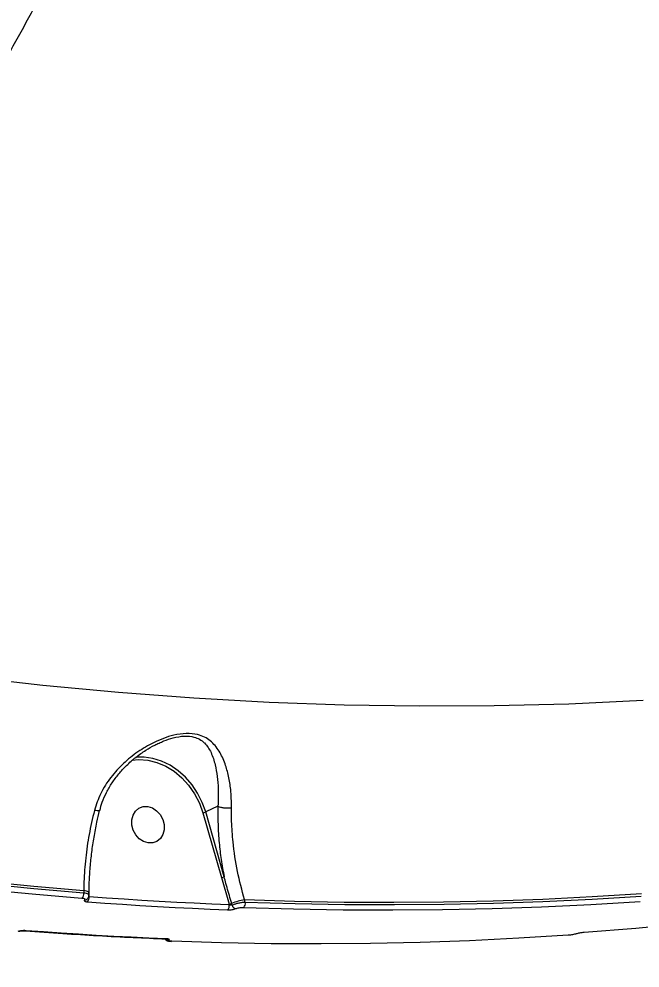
# Model space of a CAD drawing. Header units: millimetres. Extents: x -6328 to 5334, y -5037 to 4112.
# Drawn here: x -2496.7 to -2348.7, y -438.5 to -212.4 of the extents above; entities that cross this region are included whole.
import ezdxf

# ---------------------------------------------------------------- set-up
doc = ezdxf.new("R2010")
doc.units = ezdxf.units.MM
for name, color, linetype in [('DIKOM_ОБЪЕКТ', 7, 'Continuous'), ('DIKOM_РАЗМЕР_ЗОНА', 7, 'Continuous'), ('DIKOM_РАЗМЕР_ОБЪЕКТА', 7, 'Continuous')]:
    doc.layers.add(name, color=color, linetype=linetype)
doc.styles.add('style1', font='arial.ttf', dxfattribs={"width": 0.8})
doc.dimstyles.new('1-50', dxfattribs={"dimtxt": 300, "dimasz": 200, "dimexe": 100, "dimexo": 0, "dimgap": 100, "dimtad": 1, "dimtxsty": 'style1', "dimcen": 200, "dimclrd": 7, "dimclre": 7, "dimclrt": 7, "dimadec": 1, "dimazin": 2, "dimtfac": 1, "dimtmove": 0, "dimatfit": 2, "dimfxl": 0, "dimlwd": 25, "dimlwe": 18, "dimarcsym": 0})

# ---------------------------------------------------------------- blocks, each defined once
blk = doc.blocks.new('*D0')
at = {"layer": 'Defpoints', "color": 0, "transparency": 16777216}
for p in [(-3539.45, 760.32), (3333.52, 448.13), (3333.52, -4437.11)]:
    blk.add_point(p, dxfattribs=at)
at = {"layer": 'DIKOM_РАЗМЕР_ОБЪЕКТА', "color": 7, "lineweight": 18, "transparency": 16777216}
for p, q in [((-3539.45, 760.32), (-3539.45, -4537.11)), ((3333.52, 448.13), (3333.52, -4537.11))]:
    blk.add_line(p, q, dxfattribs=at)
at = {"layer": 'DIKOM_РАЗМЕР_ОБЪЕКТА', "color": 7, "lineweight": 25, "transparency": 16777216}
blk.add_line((-3339.45, -4437.11), (3133.52, -4437.11), dxfattribs=at)
at = {"layer": 'DIKOM_РАЗМЕР_ОБЪЕКТА', "color": 7, "transparency": 16777216}
for points in [[(-3339.45, -4403.77), (-3339.45, -4470.44), (-3539.45, -4437.11)], [(3133.52, -4403.77), (3133.52, -4470.44), (3333.52, -4437.11)]]:
    blk.add_solid(points, dxfattribs=at)
at = {"layer": 'DIKOM_РАЗМЕР_ОБЪЕКТА', "color": 7, "transparency": 16777216, "insert": (-102.96, -4183.94), "char_height": 300, "attachment_point": 5, "style": 'style1'}
blk.add_mtext('6900', dxfattribs=at)
blk = doc.blocks.new('*D1')
at = {"layer": 'Defpoints', "color": 0, "transparency": 16777216}
for p in [(-5040.91, 625.75), (5333.52, 448.13), (5333.52, -4936.78)]:
    blk.add_point(p, dxfattribs=at)
at = {"layer": 'DIKOM_РАЗМЕР_ЗОНА', "color": 7, "lineweight": 18, "transparency": 16777216}
for p, q in [((-5040.91, 625.75), (-5040.91, -5036.78)), ((5333.52, 448.13), (5333.52, -5036.78))]:
    blk.add_line(p, q, dxfattribs=at)
at = {"layer": 'DIKOM_РАЗМЕР_ЗОНА', "color": 7, "lineweight": 25, "transparency": 16777216}
blk.add_line((-4840.91, -4936.78), (5133.52, -4936.78), dxfattribs=at)
at = {"layer": 'DIKOM_РАЗМЕР_ЗОНА', "color": 7, "transparency": 16777216}
for points in [[(-4840.91, -4903.45), (-4840.91, -4970.11), (-5040.91, -4936.78)], [(5133.52, -4903.45), (5133.52, -4970.11), (5333.52, -4936.78)]]:
    blk.add_solid(points, dxfattribs=at)
at = {"layer": 'DIKOM_РАЗМЕР_ЗОНА', "color": 7, "transparency": 16777216, "insert": (-104.69, -4683.61), "char_height": 300, "attachment_point": 5, "style": 'style1'}
blk.add_mtext('10400', dxfattribs=at)
blk = doc.blocks.new('*D2')
at = {"layer": 'Defpoints', "color": 0, "transparency": 16777216}
for p in [(-5303.77, 2121.42), (-1621.11, 2121.42), (560.33, -2395.62)]:
    blk.add_point(p, dxfattribs=at)
at = {"layer": 'DIKOM_РАЗМЕР_ОБЪЕКТА', "color": 7, "lineweight": 18, "transparency": 16777216}
for p, q in [((-1621.11, 2121.42), (-5403.77, 2121.42)), ((560.33, -2395.62), (-5403.77, -2395.62))]:
    blk.add_line(p, q, dxfattribs=at)
at = {"layer": 'DIKOM_РАЗМЕР_ОБЪЕКТА', "color": 7, "lineweight": 25, "transparency": 16777216}
blk.add_line((-5303.77, -2195.62), (-5303.77, 1921.42), dxfattribs=at)
at = {"layer": 'DIKOM_РАЗМЕР_ОБЪЕКТА', "color": 7, "transparency": 16777216}
for points in [[(-5337.11, 1921.42), (-5270.44, 1921.42), (-5303.77, 2121.42)], [(-5337.11, -2195.62), (-5270.44, -2195.62), (-5303.77, -2395.62)]]:
    blk.add_solid(points, dxfattribs=at)
at = {"layer": 'DIKOM_РАЗМЕР_ОБЪЕКТА', "color": 7, "transparency": 16777216, "insert": (-5556.94, -137.1), "char_height": 300, "attachment_point": 5, "rotation": 90, "style": 'style1'}
blk.add_mtext('4500', dxfattribs=at)
blk = doc.blocks.new('*D3')
at = {"layer": 'Defpoints', "color": 0, "transparency": 16777216}
for p in [(-1814.92, 4111.71), (-5877.98, -3895.62), (33.33, -3895.62)]:
    blk.add_point(p, dxfattribs=at)
at = {"layer": 'DIKOM_РАЗМЕР_ЗОНА', "color": 7, "lineweight": 18, "transparency": 16777216}
for p, q in [((-1814.92, 4111.71), (-5977.98, 4111.71)), ((33.33, -3895.62), (-5977.98, -3895.62))]:
    blk.add_line(p, q, dxfattribs=at)
at = {"layer": 'DIKOM_РАЗМЕР_ЗОНА', "color": 7, "lineweight": 25, "transparency": 16777216}
blk.add_line((-5877.98, 3911.71), (-5877.98, -3695.62), dxfattribs=at)
at = {"layer": 'DIKOM_РАЗМЕР_ЗОНА', "color": 7, "transparency": 16777216}
for points in [[(-5911.31, 3911.71), (-5844.65, 3911.71), (-5877.98, 4111.71)], [(-5911.31, -3695.62), (-5844.65, -3695.62), (-5877.98, -3895.62)]]:
    blk.add_solid(points, dxfattribs=at)
at = {"layer": 'DIKOM_РАЗМЕР_ЗОНА', "color": 7, "transparency": 16777216, "insert": (-6131.15, 108.05), "char_height": 300, "attachment_point": 5, "rotation": 90, "style": 'style1'}
blk.add_mtext('8000', dxfattribs=at)

msp = doc.modelspace()

# ---------------------------------------------------------------- linework, layer by layer
at = {"layer": 'DIKOM_ОБЪЕКТ', "color": 7, "linetype": 'Continuous', "lineweight": 15}
for p, q in [((-2463.512, -385.035), (-2463.272, -384.925)), ((-2449.244, -399.962), (-2452.164, -401.339)), ((-2452.826, -401.544), (-2448.433, -416.977)), ((-2447.772, -416.772), (-2452.164, -401.339)), ((-2479.934, -421.045), (-2479.892, -417.928)), ((-2448.433, -416.977), (-2446.59, -423.325)), ((-2481.233, -420.019), (-2481.238, -420.655)), ((-2479.995, -421.194), (-2479.991, -420.631)), ((-2479.934, -421.045), (-2479.994, -421.033)), ((-2479.991, -420.631), (-2479.992, -420.611)), ((-2479.938, -421.535), (-2479.934, -421.045)), ((-2442.722, -422.869), (-2442.906, -422.224)), ((-2446.59, -423.325), (-2446.553, -423.455)), ((-2445.865, -423.532), (-2445.976, -423.142))]:
    msp.add_line(p, q, dxfattribs=at)
at = {"layer": 'DIKOM_ОБЪЕКТ', "color": 7, "linetype": 'Continuous', "lineweight": 15, "flags": 128}
for points in [[(-2347.913, -374.811), (-2365.639, -375.623), (-2383.42, -376.073), (-2401.251, -376.161), (-2419.126, -375.888), (-2437.04, -375.253), (-2454.986, -374.257), (-2472.96, -372.9), (-2490.956, -371.182), (-2508.967, -369.104), (-2526.987, -366.667), (-2545.013, -363.871), (-2563.036, -360.718), (-2581.052, -357.207), (-2599.056, -353.342)], [(-2469.758, -388.991), (-2468.071, -388.844), (-2465.928, -388.999), (-2463.785, -389.527), (-2461.694, -390.413), (-2459.705, -391.637), (-2457.866, -393.169), (-2456.222, -394.971), (-2454.812, -397.002), (-2453.671, -399.21), (-2452.826, -401.544)], [(-2452.164, -401.339), (-2452.982, -399.056), (-2454.075, -396.886), (-2455.42, -394.876), (-2456.987, -393.07), (-2458.742, -391.507), (-2460.648, -390.22), (-2462.663, -389.239), (-2464.743, -388.583), (-2466.843, -388.267), (-2468.781, -388.286)], [(-2462.082, -404.327), (-2462.067, -405.561), (-2462.365, -406.7), (-2462.952, -407.651), (-2463.779, -408.338), (-2464.779, -408.704), (-2465.873, -408.721), (-2466.971, -408.386), (-2467.984, -407.727), (-2468.83, -406.798), (-2469.44, -405.673), (-2469.766, -404.444), (-2469.78, -403.21), (-2469.483, -402.071), (-2468.896, -401.12), (-2468.069, -400.434), (-2467.068, -400.067), (-2465.975, -400.051), (-2464.877, -400.385), (-2463.864, -401.044), (-2463.018, -401.973), (-2462.407, -403.098), (-2462.082, -404.327)], [(-2576.476, -407.723), (-2564.563, -409.79), (-2552.649, -411.707), (-2540.736, -413.472), (-2528.825, -415.085), (-2516.917, -416.547), (-2505.015, -417.856), (-2493.12, -419.014), (-2481.233, -420.019)], [(-2481.238, -420.655), (-2493.101, -419.651), (-2504.972, -418.496), (-2516.849, -417.19), (-2528.732, -415.732), (-2540.619, -414.123), (-2552.507, -412.363), (-2564.397, -410.452), (-2576.285, -408.391)], [(-2576.783, -409.577), (-2564.885, -411.64), (-2552.986, -413.552), (-2541.087, -415.313), (-2529.191, -416.923), (-2517.298, -418.383), (-2505.411, -419.69), (-2493.53, -420.846), (-2481.658, -421.851)], [(-2479.992, -420.611), (-2480.026, -420.514), (-2480.136, -420.395), (-2480.318, -420.283), (-2480.568, -420.181), (-2480.876, -420.092), (-2481.233, -420.019)], [(-2480.359, -422.733), (-2476.177, -423.039), (-2471.996, -423.327), (-2467.817, -423.595), (-2463.64, -423.845), (-2459.464, -424.076), (-2455.29, -424.288), (-2451.117, -424.481), (-2446.946, -424.655)], [(-2446.553, -423.455), (-2450.721, -423.281), (-2454.89, -423.089), (-2459.061, -422.877), (-2463.233, -422.646), (-2467.407, -422.397), (-2471.583, -422.128), (-2475.76, -421.841), (-2479.938, -421.535)], [(-2443.11, -424.067), (-2431.236, -424.426), (-2419.378, -424.632), (-2407.538, -424.684), (-2395.718, -424.582), (-2383.92, -424.326), (-2372.144, -423.917), (-2360.392, -423.355), (-2348.666, -422.639)], [(-2442.906, -422.224), (-2431.018, -422.585), (-2419.146, -422.792), (-2407.292, -422.845), (-2395.458, -422.743), (-2383.646, -422.487), (-2371.856, -422.077), (-2360.091, -421.513), (-2348.352, -420.795)], [(-2348.357, -421.442), (-2360.073, -422.158), (-2371.815, -422.72), (-2383.581, -423.129), (-2395.37, -423.384), (-2407.18, -423.485), (-2419.01, -423.434), (-2430.858, -423.228), (-2442.722, -422.869)], [(-2329.242, -427.121), (-2333.322, -427.553), (-2337.406, -427.965), (-2341.493, -428.359), (-2345.585, -428.733), (-2349.68, -429.089), (-2353.778, -429.426), (-2357.88, -429.744), (-2361.986, -430.044)], [(-2495.109, -429.647), (-2495.078, -429.649), (-2494.98, -429.628)], [(-2461.568, -431.55), (-2465.739, -431.375), (-2469.911, -431.182), (-2474.086, -430.971), (-2478.262, -430.74), (-2482.439, -430.49), (-2486.618, -430.221), (-2490.799, -429.934), (-2494.98, -429.628)], [(-2461.683, -431.57), (-2461.666, -431.57), (-2461.568, -431.55)], [(-2365.809, -430.723), (-2377.535, -431.439), (-2389.287, -432.001), (-2401.063, -432.41), (-2412.861, -432.666), (-2424.681, -432.767), (-2436.521, -432.715), (-2448.379, -432.51), (-2460.253, -432.151)]]:
    msp.add_lwpolyline(points, dxfattribs=at)
at = {"layer": 'DIKOM_ОБЪЕКТ', "color": 7, "linetype": 'Continuous', "lineweight": 15}
for centre, radius, start, end in [((-2453.548, -398.033), 3.584, 281.62797, 292.71637), ((-2449.156, -413.466), 3.584, 281.62776, 292.71669), ((-2482.569, -420.86), 1.346, 312.59132, 8.74681), ((-2480.982, -421.466), 0.829, 268.15145, 308.70859), ((-2481.26, -421.744), 1.338, 312.33663, 8.9804), ((-2438.879, -441.294), 19.49, 101.924, 111.35423), ((-2447.829, -423.701), 1.3, 312.81629, 10.91369), ((-2447.395, -419.511), 3.898, 281.924, 291.35423), ((-2444.799, -423.296), 1.092, 192.50626, 257.92554), ((-2444.001, -423.117), 1.302, 313.15476, 10.97371), ((-2460.897, -430.876), 0.977, 227.29506, 269.25741)]:
    msp.add_arc(centre, radius, start, end, dxfattribs=at)
for points, knots in [([(-2602.718, -347.994), (-2598.991, -345.088), (-2591.683, -339.389), (-2580.787, -329.571), (-2570.029, -318.939), (-2559.284, -307.271), (-2548.402, -294.392), (-2538.72, -281.93), (-2530.224, -270.222), (-2523.28, -260.135), (-2516.654, -250.026), (-2510.335, -239.932), (-2504.112, -229.53), (-2496.681, -216.537), (-2488.156, -200.722), (-2478.794, -182.031), (-2470.144, -163.452), (-2462.187, -145.12), (-2455.168, -127.804), (-2448.806, -111.042), (-2443.161, -95.205), (-2437.895, -79.457), (-2432.459, -62.111), (-2427.067, -43.469), (-2421.827, -23.556), (-2417.425, -5.092), (-2413.639, 12.477), (-2410.465, 28.823), (-2407.69, 44.834), (-2405.033, 62.221), (-2402.673, 80.598), (-2400.722, 99.868), (-2399.415, 117.416), (-2398.615, 133.831), (-2398.254, 148.857), (-2398.265, 163.343), (-2398.638, 177.334), (-2399.347, 191.099), (-2400.129, 200.002), (-2400.52, 204.458)], [0, 0, 0, 0, 0.0321108, 0.0629807, 0.0939441, 0.1252643, 0.1566821, 0.189835, 0.2117861, 0.2337707, 0.2537041, 0.2736375, 0.2936718, 0.313706, 0.3466387, 0.3796847, 0.4118208, 0.4412262, 0.470712, 0.4960472, 0.5214337, 0.5455273, 0.5696649, 0.6018539, 0.6313075, 0.6608414, 0.6862174, 0.7116447, 0.7357766, 0.7599525, 0.7922219, 0.8217486, 0.8513558, 0.8767942, 0.9022838, 0.9264743, 0.9507088, 0.9753312, 1, 1, 1, 1]), ([(-2446.002, -400.292), (-2446.036, -398.829), (-2446.097, -396.175), (-2446.681, -392.738), (-2447.541, -389.637), (-2448.873, -386.737), (-2450.554, -384.675), (-2452.402, -383.455), (-2454.252, -382.761), (-2456.761, -382.524), (-2459.587, -382.945), (-2462.219, -383.759), (-2465.128, -385.018), (-2468.412, -386.962), (-2471.854, -389.732), (-2474.871, -393.057), (-2477.314, -396.794), (-2478.24, -399.594), (-2478.687, -400.947)], [0, 0, 0, 0, 0.0785517, 0.1424077, 0.2076086, 0.2856911, 0.3665348, 0.4050987, 0.4448429, 0.4974371, 0.549685, 0.5917849, 0.6349331, 0.7063605, 0.7797217, 0.8533218, 0.9291388, 1, 1, 1, 1]), ([(-2463.272, -384.925), (-2462.909, -384.753), (-2461.825, -384.238), (-2459.793, -383.584), (-2457.233, -383.136), (-2455.06, -383.356), (-2453.544, -383.998), (-2452.818, -384.557), (-2451.813, -385.532), (-2450.784, -387.147), (-2449.896, -389.871), (-2449.377, -392.825), (-2449.121, -396.076), (-2449.15, -398.557), (-2449.239, -399.961), (-2449.239, -399.962)], [0, 0, 0, 0, 0.0348934, 0.104046, 0.1846007, 0.2645753, 0.3230592, 0.3841629, 0.387289, 0.5158196, 0.649689, 0.7577054, 0.8675751, 0.9999325, 1, 1, 1, 1]), ([(-2477.391, -400.98), (-2477.208, -400.319), (-2476.8, -398.847), (-2475.812, -396.649), (-2474.506, -394.386), (-2472.893, -392.235), (-2470.996, -390.186), (-2468.837, -388.278), (-2466.569, -386.674), (-2464.7, -385.556), (-2463.616, -385.069), (-2463.276, -384.917)], [0, 0, 0, 0, 0.0935334, 0.2084298, 0.3273681, 0.4490419, 0.5741153, 0.7069581, 0.8394766, 0.9497296, 1, 1, 1, 1]), ([(-2449.244, -399.962), (-2449.257, -401.381), (-2449.285, -404.235), (-2448.997, -408.51), (-2448.513, -412.708), (-2448.02, -415.413), (-2447.772, -416.772)], [0, 0, 0, 0, 0.2595447, 0.5218385, 0.7598795, 1, 1, 1, 1]), ([(-2449.239, -399.962), (-2449.24, -399.962), (-2449.242, -399.961), (-2449.243, -399.962), (-2449.244, -399.962)], [0, 0, 0, 0, 0.6212169, 1, 1, 1, 1]), ([(-2449.239, -399.962), (-2449.055, -400.039), (-2448.687, -400.191), (-2447.905, -400.332), (-2447.06, -400.386), (-2446.46, -400.353), (-2446.122, -400.311), (-2446.044, -400.299), (-2446.002, -400.292)], [0, 0, 0, 0, 0.231622, 0.4632441, 0.6948665, 0.9264897, 0.9610341, 1, 1, 1, 1]), ([(-2478.687, -400.947), (-2479.132, -402.855), (-2480.005, -406.6), (-2480.816, -412.348), (-2481.168, -416.808), (-2481.22, -419.344), (-2481.233, -420.019)], [0, 0, 0, 0, 0.3028924, 0.5944611, 0.8920287, 1, 1, 1, 1]), ([(-2479.952, -420.614), (-2479.941, -419.76), (-2479.917, -417.752), (-2479.697, -414.512), (-2479.325, -410.937), (-2478.792, -407.352), (-2478.17, -404.011), (-2477.659, -401.906), (-2477.43, -400.963)], [0, 0, 0, 0, 0.1328651, 0.3123858, 0.4928014, 0.6735341, 0.8538723, 1, 1, 1, 1]), ([(-2477.487, -400.951), (-2477.486, -400.969), (-2477.482, -401.028), (-2477.767, -401.051), (-2478.185, -401.021), (-2478.523, -400.973), (-2478.649, -400.953), (-2478.687, -400.947)], [0, 0, 0, 0, 0.150847, 0.4857602, 0.8206746, 0.9446436, 1, 1, 1, 1]), ([(-2442.906, -422.224), (-2443.505, -419.99), (-2444.72, -415.458), (-2445.638, -409.155), (-2446.01, -404.073), (-2446.004, -401.388), (-2446.002, -400.292)], [0, 0, 0, 0, 0.3072584, 0.6233184, 0.8463529, 1, 1, 1, 1]), ([(-2445.976, -423.142), (-2446.067, -422.823), (-2446.52, -421.229), (-2447.132, -419.109), (-2447.627, -417.3), (-2447.772, -416.772)], [0, 0, 0, 0, 0.1504218, 0.7521282, 1, 1, 1, 1]), ([(-2481.658, -421.851), (-2481.52, -421.867), (-2481.245, -421.899), (-2480.986, -422.001), (-2480.884, -422.128), (-2480.934, -422.232), (-2480.999, -422.287), (-2481.008, -422.294)], [0, 0, 0, 0, 0.240665, 0.4814361, 0.721633, 0.9612014, 1, 1, 1, 1]), ([(-2480.008, -421.194), (-2480.004, -421.186), (-2479.957, -421.101), (-2480.139, -420.947), (-2480.546, -420.76), (-2481.008, -420.69), (-2481.238, -420.655)], [0, 0, 0, 0, 0.0329574, 0.3549343, 0.6776259, 1, 1, 1, 1]), ([(-2481.008, -422.294), (-2481.017, -422.302), (-2481.083, -422.357), (-2481.133, -422.46), (-2481.03, -422.586), (-2480.772, -422.686), (-2480.496, -422.717), (-2480.359, -422.733)], [0, 0, 0, 0, 0.0385716, 0.2780899, 0.5183557, 0.7592314, 1, 1, 1, 1]), ([(-2480.476, -422.094), (-2480.393, -422.03), (-2480.206, -421.888), (-2480.024, -421.552), (-2480.015, -421.299), (-2480.011, -421.194)], [0, 0, 0, 0, 0.3191272, 0.7179794, 1, 1, 1, 1]), ([(-2446.946, -424.655), (-2446.912, -424.656), (-2446.729, -424.661), (-2446.361, -424.649), (-2445.856, -424.588), (-2445.38, -424.491), (-2445.145, -424.406), (-2445.027, -424.364)], [0, 0, 0, 0, 0.0557734, 0.2968037, 0.5326623, 0.7662387, 1, 1, 1, 1]), ([(-2445.865, -423.532), (-2445.905, -423.544), (-2445.987, -423.569), (-2446.157, -423.566), (-2446.339, -423.534), (-2446.472, -423.491), (-2446.54, -423.461), (-2446.553, -423.455)], [0, 0, 0, 0, 0.2178619, 0.443589, 0.6835988, 0.9397725, 1, 1, 1, 1]), ([(-2442.722, -422.869), (-2442.777, -422.873), (-2443.073, -422.892), (-2443.673, -422.963), (-2444.499, -423.116), (-2445.281, -423.313), (-2445.67, -423.459), (-2445.865, -423.532)], [0, 0, 0, 0, 0.0547627, 0.2944094, 0.5301252, 0.7646885, 1, 1, 1, 1]), ([(-2445.027, -424.364), (-2444.91, -424.321), (-2444.674, -424.235), (-2444.198, -424.137), (-2443.693, -424.075), (-2443.326, -424.061), (-2443.144, -424.066), (-2443.11, -424.067)], [0, 0, 0, 0, 0.2340719, 0.4679654, 0.7039629, 0.944859, 1, 1, 1, 1]), ([(-2494.98, -429.628), (-2495.006, -429.626), (-2495.179, -429.614), (-2495.536, -429.607), (-2496.045, -429.635), (-2496.53, -429.694), (-2496.77, -429.754), (-2496.891, -429.784)], [0, 0, 0, 0, 0.0426165, 0.282457, 0.5216215, 0.7607575, 1, 1, 1, 1]), ([(-2496.654, -429.766), (-2496.654, -429.766), (-2496.634, -429.759), (-2496.515, -429.73), (-2496.296, -429.691), (-2495.958, -429.651), (-2495.563, -429.632), (-2495.253, -429.635), (-2495.131, -429.647), (-2495.109, -429.649)], [0, 0, 0, 0, 0.0033938, 0.1306102, 0.2895702, 0.4914671, 0.718007, 0.9510495, 1, 1, 1, 1]), ([(-2495.104, -429.648), (-2492.147, -429.862), (-2483.574, -430.484), (-2472.433, -431.117), (-2464.257, -431.462), (-2461.683, -431.57)], [0, 0, 0, 0, 0.2651049, 0.7685818, 1, 1, 1, 1]), ([(-2461.815, -431.669), (-2461.783, -431.709), (-2461.688, -431.827), (-2461.474, -431.957), (-2461.173, -432.076), (-2460.835, -432.145), (-2460.508, -432.155), (-2460.347, -432.161)], [0, 0, 0, 0, 0.0849091, 0.250205, 0.4369526, 0.7216575, 1, 1, 1, 1]), ([(-2461.687, -431.572), (-2461.663, -431.572), (-2461.551, -431.574), (-2461.427, -431.589), (-2461.341, -431.605), (-2461.343, -431.604), (-2461.343, -431.604)], [0, 0, 0, 0, 0.1199689, 0.5535555, 0.8633638, 1, 1, 1, 1]), ([(-2460.91, -431.853), (-2460.903, -431.849), (-2460.837, -431.811), (-2460.781, -431.738), (-2460.88, -431.647), (-2461.143, -431.578), (-2461.426, -431.559), (-2461.568, -431.55)], [0, 0, 0, 0, 0.027856, 0.2650195, 0.5077103, 0.7539625, 1, 1, 1, 1]), ([(-2460.253, -432.151), (-2460.394, -432.142), (-2460.677, -432.124), (-2460.94, -432.057), (-2461.038, -431.968), (-2460.982, -431.895), (-2460.917, -431.857), (-2460.91, -431.853)], [0, 0, 0, 0, 0.2457883, 0.4917905, 0.7342879, 0.9715254, 1, 1, 1, 1]), ([(-2363.898, -430.386), (-2364.016, -430.421), (-2364.254, -430.49), (-2364.73, -430.588), (-2365.232, -430.667), (-2365.596, -430.707), (-2365.776, -430.72), (-2365.809, -430.723)], [0, 0, 0, 0, 0.2340719, 0.4679654, 0.7039629, 0.944859, 1, 1, 1, 1]), ([(-2361.986, -430.044), (-2362.02, -430.046), (-2362.2, -430.06), (-2362.564, -430.101), (-2363.066, -430.182), (-2363.542, -430.281), (-2363.779, -430.351), (-2363.898, -430.386)], [0, 0, 0, 0, 0.0557734, 0.2968037, 0.5326623, 0.7662387, 1, 1, 1, 1])]:
    msp.add_open_spline(points, degree=3, knots=knots, dxfattribs=at)

# ---------------------------------------------------------------- dimensions: what is measured, and where the dimension line sits
at = {"layer": 'DIKOM_РАЗМЕР_ЗОНА'}
dim = msp.add_linear_dim(base=(-5877.98, -3895.616), p1=(-1814.925, 4111.709), p2=(33.33, -3895.616), angle=90, text='8000', dimstyle='1-50', dxfattribs=at)
dim.commit()
dim.dimension.update_dxf_attribs({"geometry": '*D3', "text_midpoint": (-5877.98, 108.046), "dimtype": 160})
dim = msp.add_linear_dim(base=(5333.521, -4936.782), p1=(-5040.908, 625.746), p2=(5333.521, 448.128), text='10400', dimstyle='1-50', dxfattribs=at)
dim.commit()
dim.dimension.update_dxf_attribs({"geometry": '*D1', "text_midpoint": (-104.69, -4936.782), "dimtype": 160})
at = {"layer": 'DIKOM_РАЗМЕР_ОБЪЕКТА'}
dim = msp.add_linear_dim(base=(-5303.773, 2121.419), p1=(560.33, -2395.616), p2=(-1621.109, 2121.419), angle=90, text='4500', dimstyle='1-50', dxfattribs=at)
dim.commit()
dim.dimension.update_dxf_attribs({"geometry": '*D2', "text_midpoint": (-5303.773, -137.099), "dimtype": 160})
dim = msp.add_linear_dim(base=(3333.521, -4437.108), p1=(-3539.449, 760.323), p2=(3333.521, 448.128), text='6900', dimstyle='1-50', dxfattribs=at)
dim.commit()
dim.dimension.update_dxf_attribs({"geometry": '*D0', "text_midpoint": (-102.964, -4437.108), "dimtype": 160})

doc.saveas('drawing.dxf')
